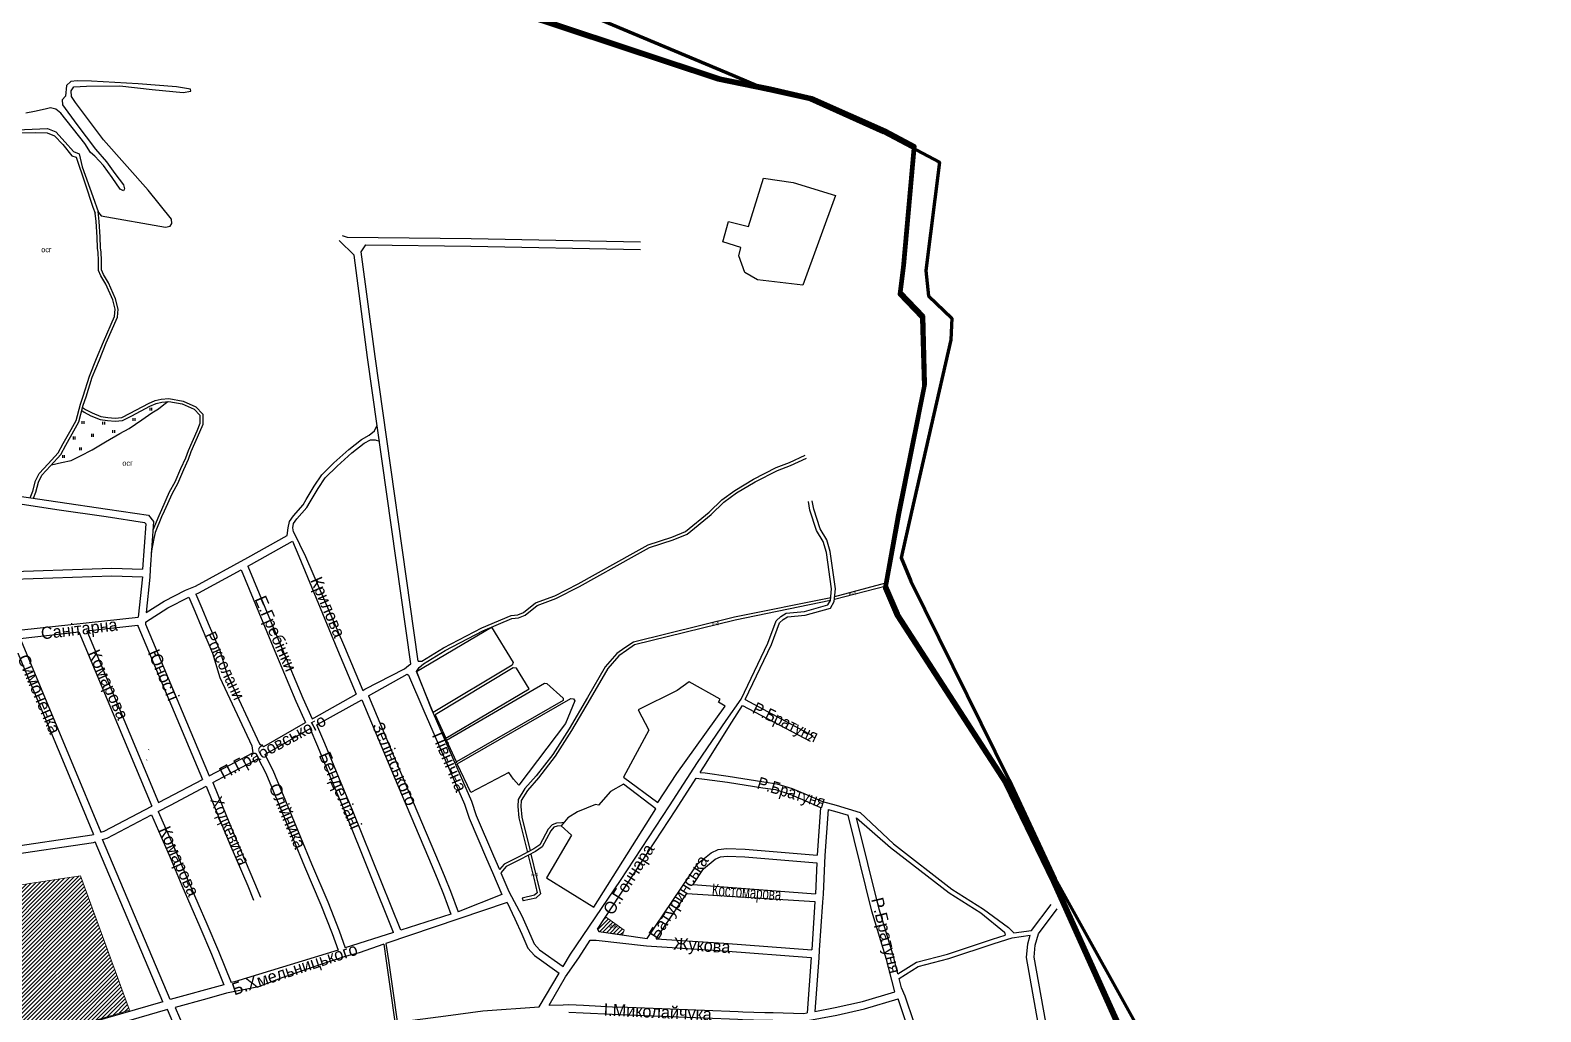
# Model space of a CAD drawing. Header units: millimetres. Extents: x 1379499 to 1411715, y 5652947 to 5671991.
# Drawn here: x 1404865 to 1406853, y 5659222 to 5660514 of the extents above; entities that cross this region are included whole.
import ezdxf
from ezdxf.enums import TextEntityAlignment as Align

# ---------------------------------------------------------------- set-up
doc = ezdxf.new("R2010")
doc.units = ezdxf.units.MM
for name, color, linetype in [('PAY', 4, 'Continuous'), ('вулиці', 7, 'Continuous'), ('ВулНазва', 7, 'Continuous'), ('межа по генплану', 7, 'Continuous'), ('на область', 5, 'Continuous')]:
    doc.layers.add(name, color=color, linetype=linetype)
doc.styles.add('GRAD', font='crr36__c.shx', dxfattribs={"oblique": 10})
picture_1 = doc.add_image_def('image1.bmp', size_in_pixel=(3370, 2384))
pattern_1 = [(45, (19203.3615, -9190.9644), (-2.6516504294, 2.6516504294), [])]

msp = doc.modelspace()

# ---------------------------------------------------------------- hatches: boundary and pattern name
at = {"layer": 'вулиці', "lineweight": -2}
h = msp.add_hatch(dxfattribs=at)
h.set_pattern_fill('ANSI31', color=5, scale=30, style=0)
h.set_pattern_definition(pattern_1)
h.paths.add_polyline_path([(1404843, 5659213.9), (1404845.2, 5659180.1), (1404951.7, 5659211.4), (1404996.1, 5659224.6), (1404931.5, 5659401.5), (1404864.1, 5659391.2), (1404829.5, 5659385.2), (1404827.7, 5659423.9), (1404743.8, 5659413.9), (1404740.9, 5659410.9), (1404745.9, 5659307), (1404751.1, 5659209.2), (1404754.8, 5659208.1), (1404785, 5659211), (1404839.6, 5659216)])
h.paths.add_polyline_path([(1404834.6, 5659307.7), (1404869.6, 5659307.7), (1404869.6, 5659315.2), (1404834.6, 5659315.2)], flags=24)
h = msp.add_hatch(dxfattribs=at)
h.set_pattern_fill('ANSI31', color=2, scale=30, style=0)
h.set_pattern_definition(pattern_1)
h.paths.add_polyline_path([(1405611.9, 5659331.3), (1405613.4, 5659328), (1405644.9, 5659323.6), (1405646.7, 5659329.7), (1405622.5, 5659347.5)])
h.paths.add_polyline_path([(1405624.9, 5659333.1), (1405640.7, 5659333.1), (1405640.7, 5659338.1), (1405624.9, 5659338.1)], flags=24)

# ---------------------------------------------------------------- linework, layer by layer
at = {"layer": 'вулиці', "color": 7}
for p, q in [((1405023, 5660013.8), (1405023, 5660017.4)), ((1405025.4, 5660013.8), (1405025.4, 5660017.4)), ((1404933.8, 5659996.2), (1404933.8, 5659999.8)), ((1404936.2, 5659996.2), (1404936.2, 5659999.8)), ((1404960.9, 5659995.4), (1404960.9, 5659999)), ((1404963.3, 5659995.4), (1404963.3, 5659999)), ((1404974.1, 5659984.5), (1404974.1, 5659988.1)), ((1404976.5, 5659984.5), (1404976.5, 5659988.1)), ((1405000.8, 5660000), (1405000.8, 5660003.6)), ((1405003.2, 5660000), (1405003.2, 5660003.6)), ((1404922, 5659975.8), (1404922, 5659979.4)), ((1404924.4, 5659975.8), (1404924.4, 5659979.4)), ((1404946.2, 5659979.3), (1404946.2, 5659982.9)), ((1404948.6, 5659979.3), (1404948.6, 5659982.9)), ((1404908, 5659951.4), (1404908, 5659955)), ((1404910.4, 5659951.4), (1404910.4, 5659955)), ((1404930.5, 5659961.5), (1404930.5, 5659965.1)), ((1404932.9, 5659961.5), (1404932.9, 5659965.1))]:
    msp.add_line(p, q, dxfattribs=at)
for points in [[(1404847.5, 5660383), (1404887.9, 5660384.8), (1404899, 5660380.6), (1404911.1, 5660366.9), (1404922.1, 5660354.9), (1404929.6, 5660351.7), (1404933.8, 5660334.5), (1404947.8, 5660295.4), (1404955, 5660274.5), (1404958.5, 5660270), (1405043.3, 5660255.1), (1405049.3, 5660256.3), (1405051.4, 5660259.9), (1405051.3, 5660265.5), (1405020.4, 5660303.9), (1404961.8, 5660370.1), (1404924.8, 5660419.1), (1404919.6, 5660427.1), (1404919.1, 5660434.6), (1404922.6, 5660440), (1404939.3, 5660440.6), (1404983.3, 5660441.3), (1405025.8, 5660436.5), (1405066.3, 5660432.5), (1405076.8, 5660434), (1405076.1, 5660436.9), (1405057.8, 5660439.9), (1405007.5, 5660443.8), (1404945.8, 5660447.2), (1404926.8, 5660447.9), (1404918.8, 5660446.7), (1404913.1, 5660441.6), (1404911.7, 5660427.4), (1404907.2, 5660422.8), (1404907.8, 5660415.9), (1404926.7, 5660390.1), (1404951.1, 5660357.9), (1404965.5, 5660341), (1404976.4, 5660325.9), (1404988.1, 5660310.9), (1404989.3, 5660305.6), (1404987.8, 5660302.9), (1404983.4, 5660305), (1404973.2, 5660320.5), (1404961.8, 5660336.2), (1404950.1, 5660348.6), (1404944.6, 5660353.5), (1404937.1, 5660365.2), (1404905.7, 5660405.1), (1404898.9, 5660410.4), (1404892.1, 5660412.1), (1404884.7, 5660410.6), (1404871, 5660407.5), (1404859.4, 5660405)], [(1404865.3, 5659898.9), (1404868.8, 5659907.7), (1404872.3, 5659921.1), (1404877.2, 5659930.8), (1404889, 5659943.6), (1404902.2, 5659958.2), (1404908.7, 5659970.2), (1404919.3, 5659989), (1404925.7, 5660000.6), (1404931.2, 5660022), (1404934.8, 5660032.9), (1404943.1, 5660058.8), (1404952.6, 5660082.1), (1404961.6, 5660104.3), (1404976.3, 5660137.5), (1404976.9, 5660147), (1404973.8, 5660159.5), (1404964.7, 5660179.9), (1404958.2, 5660190.9), (1404955.2, 5660198), (1404955.1, 5660211.3), (1404954.6, 5660221.9), (1404953.7, 5660227.3), (1404953.3, 5660242), (1404952.1, 5660262.4), (1404950.8, 5660273.6)], [(1404869.4, 5659898.4), (1404872.6, 5659906.4), (1404876, 5659919.7), (1404880.5, 5659928.5), (1404892, 5659940.9), (1404905.4, 5659955.9), (1404912.2, 5659968.3), (1404922.7, 5659987.1), (1404929.4, 5659999.1), (1404935.1, 5660020.8), (1404938.7, 5660031.7), (1404946.8, 5660057.5), (1404956.3, 5660080.6), (1404965.3, 5660102.7), (1404980.2, 5660136.5), (1404980.9, 5660147.4), (1404977.6, 5660160.8), (1404968.3, 5660181.8), (1404961.8, 5660192.7), (1404959.2, 5660198.8), (1404959.1, 5660211.4), (1404958.6, 5660222.3), (1404957.7, 5660227.7), (1404957.3, 5660242.2), (1404956.1, 5660262.7), (1404954.6, 5660275.6)], [(1405363, 5659678.3), (1405366.3, 5659680.4), (1405309.2, 5660083.5), (1405291.4, 5660218.1), (1405271.6, 5660237.4)], [(1405275.7, 5660244.3), (1405282.4, 5660242), (1405445.4, 5660240), (1405668.4, 5660235.9)], [(1405375.9, 5659684.1), (1405319.1, 5660084.8), (1405300.9, 5660222.8), (1405307, 5660231.7)], [(1405307, 5660231.7), (1405445.3, 5660230), (1405668.2, 5660225.9)], [(1404934.2, 5660017.6), (1404938.2, 5660015.3), (1404946.9, 5660010.6), (1404958.2, 5660006), (1404967.5, 5660004.7), (1404977.2, 5660003.7), (1404985.6, 5660004.5), (1404996.9, 5660010.2), (1405020.9, 5660023.1), (1405029.8, 5660026.8), (1405037.6, 5660028.8), (1405047.7, 5660029.6), (1405066.3, 5660026.3), (1405083.3, 5660018.7), (1405092.6, 5660009.2), (1405092.6, 5659995.6), (1405088.2, 5659985.1), (1405076.7, 5659959.2), (1405073.2, 5659949.5), (1405066.9, 5659935.6), (1405059, 5659917.5), (1405051.9, 5659904.7), (1405041.7, 5659881.5), (1405038, 5659873.7), (1405029.7, 5659853.3), (1405027.8, 5659845.3), (1405024.6, 5659826.9)], [(1404893.3, 5659942.4), (1404906.6, 5659945.3), (1404919.1, 5659948), (1404931.2, 5659954.3), (1404946.6, 5659961.9), (1404964.5, 5659972.7), (1404983.3, 5659983.4), (1404995.5, 5659990), (1405012.3, 5660001.5), (1405025.3, 5660010.7), (1405033.9, 5660016.2), (1405040.9, 5660021.5), (1405046.3, 5660025.5)], [(1404933.2, 5660013.6), (1404936.2, 5660011.8), (1404945.2, 5660007), (1404957.2, 5660002.1), (1404967, 5660000.7), (1404977.2, 5659999.7), (1404986.7, 5660000.6), (1404998.8, 5660006.6), (1405022.7, 5660019.5), (1405031.1, 5660023), (1405038.3, 5660024.8), (1405047.5, 5660025.6), (1405065.1, 5660022.4), (1405081, 5660015.4), (1405088.6, 5660007.5), (1405088.6, 5659996.5), (1405084.5, 5659986.7), (1405073, 5659960.7), (1405069.5, 5659951), (1405063.2, 5659937.2), (1405055.4, 5659919.3), (1405048.3, 5659906.5), (1405038.1, 5659883.1), (1405034.4, 5659875.3), (1405026.6, 5659856.4)], [(1405203.3, 5659849.2), (1405204.8, 5659859.4), (1405206.3, 5659867.7), (1405211.7, 5659875.1), (1405224.5, 5659889.5), (1405228.6, 5659896.8), (1405238.9, 5659914.4), (1405248.8, 5659929), (1405264.9, 5659945), (1405284.6, 5659962.5), (1405301.4, 5659975.8), (1405311.3, 5659981.2), (1405318.1, 5659986.9), (1405321.8, 5659994.3)], [(1405211.8, 5659854), (1405210.9, 5659859.4), (1405211.9, 5659865.3), (1405216.3, 5659871.3), (1405229.4, 5659886), (1405233.8, 5659893.8), (1405244, 5659911.2), (1405253.4, 5659925.2), (1405269, 5659940.6), (1405288.5, 5659957.9), (1405304.8, 5659970.8), (1405312.9, 5659975.2), (1405319.4, 5659975.2), (1405324.8, 5659973.5)], [(1405375.9, 5659684.1), (1405380.4, 5659683.8), (1405409.3, 5659701.4), (1405459.4, 5659727.6), (1405498.2, 5659744.1), (1405506.9, 5659744.8), (1405514.3, 5659747.9), (1405530.3, 5659760.7), (1405555.5, 5659770), (1405586.2, 5659785.7), (1405658.8, 5659826.1), (1405678.6, 5659837.1), (1405709.8, 5659847.3), (1405727.7, 5659854.5), (1405758.7, 5659880.1), (1405775.3, 5659896.2), (1405792.7, 5659908.6), (1405817.3, 5659923.3), (1405847, 5659938.6), (1405864.3, 5659945.3), (1405885.3, 5659954.9)], [(1405377.1, 5659675.4), (1405382.7, 5659680.5), (1405411.2, 5659697.9), (1405461.1, 5659724), (1405499.2, 5659740.2), (1405507.9, 5659740.8), (1405516.4, 5659744.4), (1405532.3, 5659757.2), (1405557.1, 5659766.3), (1405588.1, 5659782.2), (1405660.7, 5659822.6), (1405680.2, 5659833.4), (1405711.2, 5659843.5), (1405729.8, 5659851.1), (1405761.3, 5659877.1), (1405777.9, 5659893.1), (1405794.9, 5659905.3), (1405819.2, 5659919.8), (1405848.6, 5659935), (1405865.8, 5659941.6), (1405887, 5659951.2)], [(1404559.3, 5659942.8), (1404615.2, 5659933.6), (1404711.8, 5659920.1), (1404742.3, 5659916.6), (1404836.4, 5659903.3), (1404901.6, 5659893.5), (1404966.8, 5659884), (1405020.8, 5659875.9), (1405027.4, 5659867.8), (1405023.1, 5659804.6), (1405022.8, 5659794.4), (1405017.9, 5659747.9)], [(1404835, 5659893.4), (1404900.1, 5659883.6), (1404965.3, 5659874.1), (1405015.5, 5659866.6), (1405017.2, 5659864.6), (1405013.1, 5659805.1)], [(1405800.9, 5659634.1), (1405836, 5659707.8), (1405847.1, 5659737.2), (1405853.2, 5659742.7), (1405860.3, 5659747.1), (1405884.4, 5659749.2), (1405915.1, 5659758), (1405918.3, 5659763.9), (1405919.9, 5659779.1), (1405913.3, 5659827), (1405909, 5659841.4), (1405900.2, 5659856), (1405891.4, 5659882.6), (1405889.6, 5659894)], [(1405806.1, 5659633.5), (1405840.6, 5659705.8), (1405851.4, 5659734.3), (1405856.2, 5659738.6), (1405862, 5659742.2), (1405885.3, 5659744.3), (1405918.5, 5659753.8), (1405923.2, 5659762.4), (1405924.9, 5659779.2), (1405918.2, 5659828.1), (1405913.6, 5659843.4), (1405904.8, 5659858.1), (1405896.3, 5659883.8), (1405894.5, 5659894.8)], [(1405017.9, 5659747.9), (1405041.4, 5659762.8), (1405069.7, 5659777.3), (1405082.8, 5659782.7), (1405151.7, 5659820.2), (1405203.3, 5659849.2)], [(1405211.8, 5659854), (1405227.4, 5659821.6), (1405278.9, 5659702.6), (1405302.9, 5659645.3)], [(1405151.8, 5659808.9), (1405156.5, 5659811.5), (1405210.5, 5659841.8), (1405218.6, 5659822), (1405269.7, 5659698.8), (1405294.1, 5659640.4)], [(1405151.8, 5659808.9), (1405196.5, 5659701.1), (1405224.2, 5659635.2), (1405236.3, 5659608.2)], [(1404711.1, 5659801.2), (1404711.4, 5659801.2), (1404790.1, 5659794.8), (1404816.8, 5659791), (1404972.8, 5659796.4), (1405012.8, 5659795.1)], [(1404806.1, 5659802.6), (1404817.3, 5659801), (1404972.8, 5659806.4), (1405013.1, 5659805.1)], [(1405012.8, 5659795.1), (1405007.2, 5659741.6)], [(1405083.1, 5659772), (1405087.1, 5659773.7), (1405143, 5659804.1)], [(1405143, 5659804.1), (1405187.3, 5659697.2), (1405215, 5659631.3), (1405227.6, 5659603.2)], [(1405016.9, 5659735.4), (1405046.4, 5659754.1), (1405073.9, 5659768.2)], [(1405073.9, 5659768.2), (1405081.9, 5659749.9), (1405090.3, 5659729.6), (1405105.3, 5659694.4), (1405114.9, 5659662.6), (1405157.1, 5659572.3), (1405158.3, 5659563.4)], [(1405083.1, 5659772), (1405091, 5659753.8), (1405099.5, 5659733.5), (1405114.7, 5659697.8), (1405124.3, 5659666.2), (1405166.9, 5659575.1), (1405172.7, 5659571.7)], [(1405991.9, 5659782.8), (1405923.5, 5659764.9)], [(1405990.8, 5659786.7), (1405923.8, 5659768.6)], [(1405918.7, 5659767.4), (1405791.9, 5659741.6), (1405659.1, 5659708.9), (1405647.9, 5659701.4), (1405637.3, 5659694), (1405621.9, 5659676.6), (1405598.7, 5659636.2), (1405574.3, 5659594.7), (1405553.1, 5659561), (1405530.9, 5659533.1), (1405516.3, 5659516.2), (1405507.6, 5659501.7), (1405507, 5659492.5), (1405508.2, 5659477.8), (1405519.5, 5659432.2)], [(1405918.3, 5659763.9), (1405792.8, 5659737.7), (1405660.7, 5659705.2), (1405650.1, 5659698.1), (1405640, 5659691), (1405625.2, 5659674.2), (1405602.2, 5659634.2), (1405577.7, 5659592.6), (1405556.3, 5659558.7), (1405534, 5659530.5), (1405519.6, 5659513.9), (1405511.5, 5659500.5), (1405511, 5659492.5), (1405512.1, 5659478.4), (1405523.1, 5659434.1)], [(1404774.4, 5659730.2), (1404830.9, 5659724.6), (1404840.2, 5659715.5), (1404909.7, 5659549), (1404948.5, 5659455.9)], [(1404838.2, 5659729.6), (1404854.1, 5659725.1), (1405007.2, 5659741.6)], [(1404939.7, 5659723.7), (1405006.9, 5659731.5)], [(1405006.9, 5659731.5), (1405006.9, 5659730.4), (1405092, 5659528.3)], [(1405016.9, 5659735.4), (1405016.9, 5659732.4), (1405100.9, 5659533)], [(1405373.8, 5659670.2), (1405472.1, 5659728.7), (1405500.8, 5659682.2), (1405499.7, 5659678.7), (1405395.4, 5659616.3), (1405373.8, 5659670.2)], [(1404851.8, 5659713.6), (1404929.3, 5659722.5)], [(1404851.8, 5659713.6), (1404919, 5659552.9), (1404958.2, 5659458.8)], [(1404929.3, 5659722.5), (1405025.3, 5659493)], [(1404939.7, 5659723.7), (1405034.2, 5659497.7)], [(1405302.9, 5659645.3), (1405305.7, 5659646.9), (1405357.6, 5659673.8), (1405363, 5659678.3)], [(1405373.8, 5659670.2), (1405377.1, 5659675.4), (1405377.1, 5659675.4)], [(1405373.8, 5659670.2), (1405392.4, 5659622.4), (1405445.9, 5659499.5), (1405452.2, 5659481), (1405474.9, 5659427.6), (1405482.7, 5659409.6)], [(1405398.2, 5659613.1), (1405412.4, 5659582.7), (1405521.9, 5659647.4), (1405505, 5659674.8), (1405500.8, 5659675.2), (1405398.2, 5659613.1)], [(1405310.4, 5659638.1), (1405361.4, 5659666.7), (1405363.1, 5659665.4)], [(1405363.1, 5659665.4), (1405383.2, 5659618.6), (1405436.6, 5659495.9), (1405442.9, 5659477.4), (1405465.7, 5659423.7), (1405473.6, 5659405.7), (1405485.8, 5659376.7)], [(1405541.9, 5659655.1), (1405545, 5659654.5), (1405566.8, 5659635.1), (1405566.6, 5659632.3), (1405426.4, 5659551.6), (1405412.9, 5659580.1), (1405541.9, 5659655.1)], [(1405691.4, 5659497.9), (1405716.3, 5659536.2), (1405779.6, 5659624.7), (1405771.2, 5659629.9), (1405773.1, 5659633.9), (1405732.4, 5659656.9), (1405716.8, 5659645.1), (1405665.5, 5659619.8), (1405679.5, 5659593.1), (1405646.1, 5659531.2), (1405691.4, 5659497.9)], [(1405236.3, 5659608.2), (1405238.7, 5659609.5), (1405294.1, 5659640.4)], [(1405242.5, 5659600.2), (1405243.6, 5659600.8), (1405301.6, 5659633.2)], [(1405301.6, 5659633.2), (1405348.9, 5659520.1), (1405394.2, 5659413.6), (1405401.7, 5659395.7), (1405409.2, 5659377.4), (1405418.7, 5659350.8)], [(1405310.4, 5659638.1), (1405358.2, 5659524), (1405403.4, 5659417.5), (1405410.9, 5659399.5), (1405418.5, 5659381), (1405428.3, 5659353.9)], [(1405576.8, 5659634.8), (1405580.2, 5659634.5), (1405582, 5659631.7), (1405569.6, 5659602), (1405508.2, 5659520.5), (1405501.2, 5659528.7), (1405495.3, 5659537.5), (1405445.2, 5659511), (1405427.2, 5659548.9), (1405576.8, 5659634.8)], [(1405566.4, 5659282), (1405576.1, 5659298.2), (1405641.9, 5659395.4), (1405706.4, 5659493.5), (1405743.3, 5659550.5), (1405781.2, 5659606), (1405800.9, 5659634.1)], [(1405806.1, 5659633.5), (1405895.3, 5659585.5)], [(1405746.7, 5659537.4), (1405751.6, 5659544.9), (1405788.7, 5659603.5), (1405802.6, 5659625.4)], [(1405802.6, 5659625.4), (1405891.5, 5659578.4)], [(1405172.7, 5659571.7), (1405227.6, 5659603.2)], [(1405174, 5659560.9), (1405233.7, 5659595.2)], [(1405343.5, 5659326.7), (1405280.3, 5659484.1), (1405265.3, 5659519.4), (1405243.9, 5659571.8), (1405233.7, 5659595.2)], [(1405353.1, 5659329.8), (1405289.5, 5659487.9), (1405274.5, 5659523.3), (1405253.1, 5659575.7), (1405242.5, 5659600.2)], [(1405100.9, 5659533), (1405127.3, 5659547), (1405158.3, 5659563.4)], [(1405105.6, 5659524.2), (1405132, 5659538.2), (1405163.1, 5659554.7), (1405165.3, 5659556)], [(1405165.3, 5659556), (1405175.3, 5659536.4), (1405211.8, 5659448.6), (1405226, 5659413.5), (1405247.6, 5659363.4), (1405262.6, 5659325.5), (1405270.3, 5659303.4)], [(1405174, 5659560.9), (1405184.4, 5659540.6), (1405221.1, 5659452.4), (1405235.3, 5659417.3), (1405256.9, 5659367.3), (1405272, 5659328.9), (1405279.9, 5659306.4)], [(1405611.9, 5659331.3), (1405650.2, 5659389.8), (1405714.8, 5659488.1), (1405741.8, 5659529.8)], [(1405741.8, 5659529.8), (1405752.8, 5659528.8), (1405782.8, 5659524.8), (1405829.5, 5659517.2), (1405846, 5659514.8), (1405865.1, 5659508.9), (1405884.5, 5659500.5), (1405905.3, 5659491.5)], [(1405746.7, 5659537.4), (1405753.7, 5659536.8), (1405783.9, 5659532.7), (1405830.7, 5659525.1), (1405847.8, 5659522.6), (1405867.9, 5659516.4), (1405887.7, 5659507.8), (1405907.9, 5659499.1), (1405926.1, 5659494.4), (1405957.4, 5659484.6)], [(1405033.8, 5659486.2), (1405049.8, 5659494.6), (1405096.7, 5659519.5)], [(1405034.2, 5659497.7), (1405045.1, 5659503.4), (1405092, 5659528.3)], [(1405096.7, 5659519.5), (1405114.4, 5659476), (1405128.1, 5659443.2), (1405151.4, 5659388.2), (1405159.2, 5659369.5)], [(1405105.6, 5659524.2), (1405123.7, 5659479.8), (1405137.3, 5659447.1), (1405160.6, 5659392), (1405168.5, 5659373.3)], [(1405606.8, 5659360), (1405688.6, 5659489.5), (1405645.8, 5659521.9), (1405628.7, 5659512.2), (1405613, 5659494.2), (1405609.2, 5659495.4), (1405585.3, 5659485.4), (1405572.9, 5659477.7), (1405563.8, 5659467.4), (1405577.6, 5659455), (1405544.8, 5659398.6), (1405606.8, 5659360)], [(1404958.2, 5659458.8), (1404962.5, 5659460.1), (1405025.3, 5659493)], [(1405905.3, 5659491.5), (1405901.1, 5659428.7)], [(1404960.3, 5659449), (1404966.3, 5659450.8), (1405025, 5659481.5)], [(1405025, 5659481.5), (1405049.3, 5659425.3), (1405064.9, 5659388.7), (1405088.4, 5659334.2), (1405103.7, 5659298.3), (1405120, 5659258.1)], [(1405033.8, 5659486.2), (1405058.5, 5659429.3), (1405074.1, 5659392.6), (1405097.5, 5659338.1), (1405113, 5659302.2), (1405129.6, 5659260.8)], [(1405567.4, 5659471.4), (1405564.9, 5659471.2), (1405557.7, 5659470.9), (1405552.1, 5659468.7), (1405547, 5659462.9), (1405536, 5659442.2), (1405528.2, 5659436.8), (1405508.1, 5659426.4), (1405489, 5659416.7), (1405482.7, 5659409.6)], [(1405915.2, 5659488.9), (1405911.1, 5659428.1), (1405910.5, 5659418.2), (1405908.9, 5659377.1), (1405907.9, 5659366.9), (1405903.6, 5659303.4), (1405902.9, 5659293.4), (1405897.8, 5659222.9)], [(1405915.2, 5659488.9), (1405923.9, 5659486.7), (1405941.6, 5659481.2)], [(1406003.2, 5659248.7), (1406002.5, 5659250.5), (1405992.2, 5659291.2), (1405972.9, 5659354.7), (1405941.6, 5659481.2)], [(1406007.2, 5659272.4), (1406001.8, 5659293.9), (1405982.6, 5659357.3), (1405952.8, 5659477.7)], [(1405952.8, 5659477.7), (1405997.4, 5659438.8), (1406074.7, 5659379), (1406116.4, 5659352.5), (1406147.4, 5659327.4), (1406148.3, 5659323.3)], [(1405957.4, 5659484.6), (1406001.3, 5659443.4), (1406078.2, 5659383.9), (1406119.8, 5659357.5), (1406152.7, 5659333.3), (1406159.7, 5659326.3)], [(1404763.2, 5659428.9), (1404828.2, 5659437.6), (1404946.3, 5659455.2), (1404948.5, 5659455.9)], [(1405564, 5659467.2), (1405558.6, 5659466.9), (1405554.5, 5659465.3), (1405550.3, 5659460.6), (1405539.1, 5659439.5), (1405530.3, 5659433.3), (1405510, 5659422.8), (1405491.5, 5659413.5), (1405484.5, 5659405.5)], [(1404664.6, 5659405.9), (1404708.2, 5659411.5), (1404829.6, 5659427.6), (1404948.4, 5659445.4), (1404950.6, 5659446.1)], [(1405039.7, 5659235.7), (1404950.6, 5659446.1)], [(1405049.4, 5659238.4), (1404960.3, 5659449)], [(1405524.1, 5659430.1), (1405531.7, 5659399.4), (1405536.6, 5659377.6), (1405530.7, 5659372.1), (1405513.9, 5659368.6)], [(1405677.2, 5659319.1), (1405744, 5659417.5), (1405761.4, 5659431.6), (1405770.7, 5659435.9), (1405781.9, 5659437.4), (1405806.3, 5659436.3), (1405901.1, 5659428.7)], [(1405520.4, 5659428.2), (1405527.8, 5659398.5), (1405532.2, 5659378.9), (1405528.8, 5659375.8), (1405512.8, 5659372.1), (1405513.9, 5659368.6)], [(1405737.5, 5659390), (1405751.4, 5659410.6), (1405766.7, 5659423.1), (1405773.5, 5659426.2), (1405782.4, 5659427.3), (1405805.7, 5659426.3), (1405900.5, 5659418.7)], [(1405900.5, 5659418.7), (1405898.9, 5659377.8)], [(1405484.5, 5659405.5), (1405495, 5659380.6)], [(1405737.5, 5659390), (1405898.9, 5659377.8)], [(1405485.8, 5659376.7), (1405428.3, 5659353.9)], [(1405495, 5659380.6), (1405512.1, 5659348.8), (1405521.1, 5659328.8), (1405528.6, 5659311.8), (1405535.5, 5659304), (1405566.4, 5659282)], [(1405688.8, 5659318.3), (1405729.5, 5659378.3)], [(1405729.5, 5659378.3), (1405897.9, 5659367.8)], [(1405493, 5659366.4), (1405333.4, 5659312.3)], [(1405418.7, 5659350.8), (1405353.1, 5659329.8)], [(1405493, 5659366.4), (1405503, 5659344.6), (1405512, 5659324.7), (1405520.1, 5659306.3), (1405528.8, 5659296.5), (1405561.3, 5659273.4)], [(1405897.9, 5659367.8), (1405893.7, 5659304.1)], [(1406182.9, 5659329.6), (1406208.8, 5659363.8)], [(1406223.7, 5659111.9), (1406217.9, 5659118.4), (1406186.6, 5659294.2), (1406187.9, 5659310), (1406192, 5659325.1), (1406216.8, 5659357.8)], [(1405611.9, 5659331.3), (1405613.4, 5659328), (1405677.2, 5659319.1)], [(1405330.5, 5659311.3), (1405298.3, 5659300), (1405279.5, 5659295), (1405247.8, 5659284.8), (1405197.9, 5659267.7), (1405165.6, 5659255.4), (1405123.6, 5659246.9), (1405097.5, 5659239.7), (1405055.8, 5659228.1), (1405084.7, 5659162.2)], [(1405343.5, 5659326.7), (1405279.9, 5659306.4)], [(1405330.5, 5659311.3), (1405333.6, 5659289.7), (1405339.3, 5659249.6), (1405344.6, 5659212.4), (1405345.3, 5659208.7)], [(1405333.4, 5659312.3), (1405336.6, 5659290.1), (1405342.3, 5659250.1), (1405347.6, 5659212.9), (1405348.3, 5659209)], [(1405548.1, 5659231.1), (1405569.9, 5659268.3), (1405587.1, 5659293.5), (1405602.2, 5659316.6)], [(1405602.2, 5659316.6), (1405609.9, 5659316.7), (1405676.1, 5659309.1), (1405777.5, 5659302.6), (1405892.9, 5659294.1)], [(1405688.8, 5659318.3), (1405778.2, 5659312.6), (1405893.7, 5659304.1)], [(1406007.2, 5659272.4), (1406031.6, 5659287.6), (1406072.6, 5659298.5), (1406131.8, 5659318), (1406148.3, 5659323.3)], [(1406008.8, 5659266.3), (1406034, 5659282), (1406074.3, 5659292.7), (1406133.7, 5659312.3), (1406157.6, 5659319.9), (1406181.2, 5659323.3)], [(1406159.7, 5659326.3), (1406182.9, 5659329.6)], [(1406205.5, 5659103.7), (1406208.6, 5659113.8), (1406176.5, 5659293.7), (1406178, 5659311.7), (1406181.2, 5659323.3)], [(1405039.7, 5659235.7), (1404927.6, 5659203.2), (1404791.2, 5659163.8), (1404768.4, 5659155.3), (1404696.1, 5659117.6), (1404683.2, 5659129.6), (1404701, 5659193.6), (1404711.5, 5659270.7), (1404708.3, 5659303.3)], [(1405270.3, 5659303.4), (1405133.9, 5659262), (1405129.6, 5659260.8)], [(1405892.9, 5659294.1), (1405887.7, 5659221.1)], [(1405535.2, 5659229), (1405561.3, 5659273.4)], [(1405120, 5659258.1), (1405049.4, 5659238.4)], [(1406078, 5659045.5), (1406068.1, 5659065.1), (1406044.8, 5659154), (1406039.5, 5659169.1), (1406028.6, 5659208.1), (1406016.8, 5659243.2), (1406011.9, 5659253.8), (1406008.8, 5659266.3)], [(1405548.1, 5659231.1), (1405566.7, 5659231.6), (1405574.2, 5659232), (1405593.5, 5659231.1), (1405631.6, 5659229.1), (1405651.4, 5659228.4), (1405752.5, 5659224.6), (1405796.9, 5659222.8), (1405803.1, 5659222.5), (1405831.8, 5659221.3), (1405842.8, 5659221.3), (1405883.1, 5659220.2), (1405887.7, 5659221.1)], [(1405574.2, 5659221.9), (1405593, 5659221.1), (1405631.2, 5659219.1), (1405651.1, 5659218.4), (1405752.1, 5659214.6), (1405796.5, 5659212.8), (1405802.7, 5659212.5), (1405831.6, 5659211.3), (1405842.7, 5659211.3), (1405883.9, 5659210.2), (1405926.7, 5659218.1), (1405963.1, 5659226.3), (1406007.5, 5659239.5)], [(1405897.8, 5659222.9), (1405924.7, 5659227.9), (1405960.6, 5659236), (1406003.2, 5659248.7)], [(1406031.8, 5659162.6), (1406030.3, 5659164.8), (1406019.1, 5659205.1), (1406007.5, 5659239.5)], [(1404954.8, 5659095.7), (1405074.1, 5659158.6), (1405046, 5659225.5), (1404778.5, 5659147.7)], [(1405348.3, 5659209), (1405412.1, 5659217.2), (1405460.7, 5659223.5), (1405535.2, 5659229)]]:
    msp.add_lwpolyline(points, dxfattribs=at)
at = {"layer": 'вулиці', "color": 7, "lineweight": -2}
msp.add_lwpolyline([(1404835.2, 5660386), (1404843.5, 5660379.4), (1404849.9, 5660379.4), (1404871.6, 5660379.7), (1404887.4, 5660379.4), (1404897, 5660375.3), (1404908.1, 5660363.8), (1404919.9, 5660349), (1404925.9, 5660347.2), (1404937.3, 5660313.6), (1404947.6, 5660281.4), (1404950.8, 5660273.6)], dxfattribs=at)
at = {"layer": 'вулиці', "color": 7}
msp.add_lwpolyline([(1405830.4, 5660319.8), (1405869.4, 5660313.7), (1405924.9, 5660296.6), (1405882.2, 5660178.9), (1405822.2, 5660186), (1405805.5, 5660195.3), (1405797.8, 5660217.4), (1405800.6, 5660228.5), (1405776.9, 5660235.6), (1405784, 5660262.7), (1405810.3, 5660256.2), (1405830.4, 5660319.8)], close=True, dxfattribs=at)
at = {"layer": 'ВулНазва', "color": 7, "lineweight": 9}
for points in [[(1404740.9, 5659410.9), (1404743.8, 5659413.9), (1404827.7, 5659423.9), (1404829.5, 5659385.2), (1404864.1, 5659391.2), (1404931.5, 5659401.5), (1404996.1, 5659224.6), (1404951.7, 5659211.4), (1404845.2, 5659180.1), (1404843, 5659213.9), (1404839.6, 5659216), (1404785, 5659211), (1404754.8, 5659208.1), (1404751.1, 5659209.2), (1404745.9, 5659307), (1404740.9, 5659410.9)], [(1405622.5, 5659347.5), (1405646.7, 5659329.7), (1405644.9, 5659323.6), (1405613.4, 5659328), (1405611.9, 5659331.3), (1405622.5, 5659347.5)]]:
    msp.add_lwpolyline(points, close=True, dxfattribs=at)
at = {"layer": 'межа по генплану', "color": 3, "lineweight": 70}
msp.add_lwpolyline([(1405463.6, 5660592.4), (1405781.4, 5660458.7), (1405836.6, 5660435.5), (1405891.5, 5660423.1), (1405988.4, 5660379.9), (1406061.9, 5660340.8), (1406043.7, 5660198.2), (1406047.2, 5660164.7), (1406077.9, 5660135.3), (1406076.8, 5660106.9), (1406025.2, 5659880.4), (1406011.3, 5659819.7), (1406024, 5659789), (1406153.6, 5659527.1), (1406214.1, 5659397.4), (1406343, 5659165.2), (1406371.5, 5659141.9), (1406506.8, 5659070.6), (1406630.8, 5659016.3), (1406845.7, 5658721.9), (1406901.9, 5658596.4)], dxfattribs=at)
at = {"layer": 'межа по генплану', "color": 5, "lineweight": 70}
msp.add_lwpolyline([(1405438.9, 5660559.2), (1405770.3, 5660448.9), (1405836.6, 5660435.5), (1405891.5, 5660423.1), (1405988.4, 5660379.9), (1406027.1, 5660359.3), (1406013.1, 5660202), (1406008.6, 5660166.6), (1406038.3, 5660135.8), (1406040.7, 5660045.6), (1406006.8, 5659876.1), (1405989.5, 5659780), (1406005.3, 5659743.3), (1406147.7, 5659522.9), (1406210.6, 5659393.4), (1406323.9, 5659141.7), (1406403.1, 5659101.8), (1406517.7, 5659044.2), (1406610.4, 5658997.6), (1406770.6, 5658771.1), (1406863.3, 5658618.5)], dxfattribs=at)
at = {"layer": 'межа по генплану', "color": 1, "lineweight": 70}
msp.add_lwpolyline([(1405441.3, 5660562), (1405772.7, 5660451.7), (1405839, 5660438.3), (1405893.9, 5660425.9), (1405990.8, 5660382.7), (1406029.5, 5660362.1), (1406015.5, 5660204.8), (1406011, 5660169.4), (1406040.7, 5660138.6), (1406043.1, 5660048.4), (1406009.2, 5659878.9), (1405991.9, 5659782.8), (1406007.7, 5659746.1), (1406150.1, 5659525.7), (1406213, 5659396.2), (1406326.3, 5659144.5), (1406405.5, 5659104.6), (1406520.1, 5659047), (1406612.8, 5659000.4), (1406773, 5658773.9), (1406865.7, 5658621.3)], dxfattribs=at)

# ---------------------------------------------------------------- texts
at = {"layer": 'PAY', "color": 7}
for p in [(1405947.5, 5659773.1), (1405766.9, 5659733.6), (1405529.1, 5659403.1)]:
    msp.add_text('к-4', height=5, dxfattribs=at).set_placement(p, align=Align.MIDDLE)
at = {"layer": 'вулиці', "color": 7}
for p in [(1404879.7, 5660222.1), (1404986.5, 5659941.1)]:
    msp.add_text('осг', height=7, dxfattribs=at).set_placement(p)
at = {"layer": 'вулиці', "color": 7, "style": 'GRAD'}
for p in [(1405018.3, 5659552.6), (1405020.9, 5659566.3)]:
    msp.add_text('4', height=2, rotation=25.5859, dxfattribs=at).set_placement(p)
at = {"layer": 'ВулНазва', "color": 1, "lineweight": 9}
for s, rotation, p in [('Крилова', 292.693, (1405254.9, 5659754)), ('Е.Гребiнки', 293.3059, (1405186.7, 5659719.5)), ('Санітарна', 6.7353, (1404929.9, 5659724.4)), ('Симоненка', 292.9896, (1404877.1, 5659640.5)), ('Комарова', 294.0232, (1404966.1, 5659652.1)), ('Юностi', 292.9859, (1405041.1, 5659665.9)), ('П.Грабовського', 28.0989, (1405185, 5659569.8)), ('Зелiнського', 293.284, (1405345.5, 5659548.9)), ('Північна', 292.9943, (1405417.4, 5659551.6)), ('Бенделіані', 293.4374, (1405271.7, 5659513.1)), ('Олiйника', 292.9235, (1405204.3, 5659480.3)), ('Комарова', 294.0232, (1405059.1, 5659419.6)), ('О.Гончара', 57.786, (1405654.7, 5659395.7)), ('Батуринська', 57.6363, (1405720.3, 5659372)), ('Р.Братуня', 283.5796, (1405989.3, 5659322.4)), ('Жукова', 356.2283, (1405749.2, 5659307.5)), ('Б.Хмельницького', 18.3378, (1405214, 5659276.5)), ('І.Миколайчука', 357.3976, (1405691, 5659220.5))]:
    msp.add_text(s, height=16, rotation=rotation, dxfattribs=at).set_placement(p, align=Align.MIDDLE)
for s, rotation, width, p in [('Роксолани', 294.7495, 0.9, (1405121.1, 5659677.9)), ('Р.Братуня', 334.4906, 0.9, (1405858.3, 5659601.5)), ('Р.Братуня', 343.206, 0.9, (1405866.3, 5659508.8)), ('Ходкевича', 293.6154, 0.9, (1405126.3, 5659459.6)), ('Костомарова', 355.9393, 0.7, (1405807.9, 5659377.5))]:
    msp.add_text(s, height=16, rotation=rotation, dxfattribs=dict(at, width=width)).set_placement(p, align=Align.MIDDLE)
at = {"layer": 'ВулНазва', "color": 7, "lineweight": 9}
msp.add_text('маг.', height=5, dxfattribs=at).set_placement((1405632.8, 5659335.6), align=Align.MIDDLE)

# ---------------------------------------------------------------- pictures from other files: only their frames are drawn
at = {"layer": 'на область', "color": 7, "lineweight": -2}
image = msp.add_image(picture_1, insert=(1395288.6, 5652947), size_in_units=(16426, 11620.1), dxfattribs=at)
image.dxf.flags = 7

doc.saveas('drawing.dxf')
